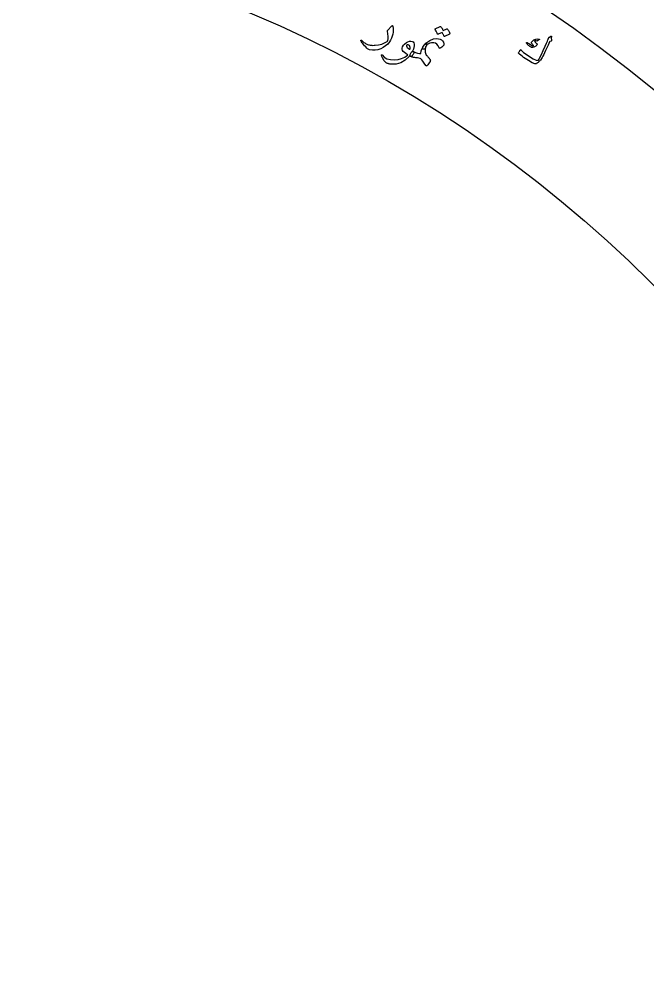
# Model space of a CAD drawing. Header units: millimetres. Extents: x -92 to 93, y -93 to 102.
# Drawn here: x 12.69 to 44.02, y 9.8 to 57.26 of the extents above; entities that cross this region are included whole.
import ezdxf

# ---------------------------------------------------------------- set-up
doc = ezdxf.new("R2010")
doc.units = ezdxf.units.MM
doc.layers.add('ENGRAVE', color=7, linetype='Continuous')
doc.layers.add('TEXT', color=5, linetype='Continuous')

msp = doc.modelspace()

# ---------------------------------------------------------------- linework, layer by layer
at = {"layer": 'ENGRAVE'}
for radius in [90.65, 90.65, 88.2219, 83.7125, 83.7125, 80.1513, 73.5375, 73.5375, 69.6525, 62.4375, 62.4375]:
    msp.add_circle((0, 0), radius, dxfattribs=at)
at = {"layer": 'TEXT'}
for points in [[(31.265, 56.9285), (31.2693, 56.9326), (31.2733, 56.9356), (31.2772, 56.9372), (31.2808, 56.9377), (31.289, 56.9341), (31.2965, 56.9255), (31.3036, 56.9118), (31.3101, 56.893), (31.3276, 56.8058), (31.333, 56.7131), (31.3262, 56.615), (31.3074, 56.5115), (31.2783, 56.405), (31.241, 56.3047), (31.1956, 56.2108), (31.142, 56.1232), (31.0524, 56.0184), (30.9499, 55.927), (30.8347, 55.8488), (30.7067, 55.7838), (30.5705, 55.736), (30.432, 55.7121), (30.291, 55.712), (30.1475, 55.7357), (30.1113, 55.7461), (30.0778, 55.7617), (30.0471, 55.7825), (30.0192, 55.8084), (29.9587, 55.8752), (29.9043, 55.9362), (29.8561, 55.9914), (29.8141, 56.0407), (29.7785, 56.0841), (29.7495, 56.1216), (29.7271, 56.1531), (29.7113, 56.1786), (29.7088, 56.1853), (29.7076, 56.1912), (29.7077, 56.1964), (29.7092, 56.201), (29.7126, 56.2061), (29.7168, 56.2103), (29.7218, 56.2136), (29.7277, 56.216), (29.734, 56.2169), (29.7404, 56.2155), (29.747, 56.2118), (29.7536, 56.2058), (29.7935, 56.1684), (29.8325, 56.1343), (29.8706, 56.1035), (29.9079, 56.076), (29.9446, 56.0516), (29.9812, 56.0302), (30.0176, 56.0117), (30.0538, 55.9961), (30.0913, 55.9832), (30.1316, 55.9725), (30.1746, 55.9641), (30.2204, 55.958), (30.2691, 55.9543), (30.3208, 55.9531), (30.3754, 55.9546), (30.433, 55.9586), (30.601, 55.9808), (30.7561, 56.0195), (30.8982, 56.075), (31.0274, 56.1473), (31.0368, 56.1537), (31.0448, 56.1627), (31.0516, 56.1742), (31.0571, 56.1881), (31.071, 56.2809), (31.0732, 56.3913), (31.0635, 56.5193), (31.0417, 56.6651), (31.0419, 56.6735), (31.043, 56.6804), (31.0451, 56.686), (31.0483, 56.69)], [(33.995, 56.778), (34.0005, 56.7793), (34.0065, 56.7784), (34.0131, 56.7754), (34.0203, 56.7702), (34.0414, 56.744), (34.061, 56.7174), (34.0792, 56.6902), (34.0959, 56.6626), (34.1112, 56.6342), (34.1251, 56.6048), (34.1377, 56.5743), (34.149, 56.5428), (34.1499, 56.5347), (34.1482, 56.5277), (34.144, 56.5218), (34.1371, 56.517), (33.8829, 56.3922), (33.8777, 56.3916), (33.8724, 56.3948), (33.8671, 56.4017), (33.8616, 56.4123), (33.8586, 56.4209), (33.8529, 56.4335), (33.8446, 56.4503), (33.8336, 56.4711), (33.8199, 56.4963), (33.8034, 56.5262), (33.784, 56.5607), (33.7618, 56.5998), (33.5631, 56.503), (33.5554, 56.5009), (33.5486, 56.5034), (33.5425, 56.5104), (33.5373, 56.5219), (33.5328, 56.5319), (33.5255, 56.5472), (33.5152, 56.5678), (33.5021, 56.5937), (33.4858, 56.6252), (33.4659, 56.6625), (33.4425, 56.7054), (33.4154, 56.7541), (33.4135, 56.7607), (33.4139, 56.7659), (33.4168, 56.7696), (33.4222, 56.7719), (33.6734, 56.8893), (33.6788, 56.8906), (33.6848, 56.8897), (33.6914, 56.8867), (33.6986, 56.8816), (33.7173, 56.8606), (33.7347, 56.8388), (33.7506, 56.8162), (33.7651, 56.7929), (33.7784, 56.769), (33.7904, 56.7446), (33.8012, 56.7198), (33.8109, 56.6946)], [(32.1194, 55.4031), (31.9273, 55.2163), (31.7143, 55.0898), (31.4805, 55.0233), (31.2256, 55.0165), (31.1925, 55.0198), (31.1604, 55.0242), (31.1293, 55.0295), (31.0992, 55.0358), (31.0704, 55.0432), (31.0431, 55.0517), (31.0174, 55.0614), (30.9931, 55.0722), (30.9405, 55.1129), (30.8814, 55.1861), (30.8159, 55.292), (30.7437, 55.4305), (30.7374, 55.4481), (30.736, 55.4626), (30.7394, 55.4739), (30.7476, 55.4821), (30.7582, 55.4861), (30.7685, 55.4848), (30.7785, 55.4784), (30.7883, 55.4667), (30.8852, 55.3615), (31.0181, 55.2873), (31.1874, 55.2439), (31.3934, 55.231), (31.5771, 55.2469), (31.7474, 55.2913), (31.9045, 55.3642), (32.0482, 55.466), (32.0505, 55.4712), (32.0513, 55.476), (32.0504, 55.4803), (32.048, 55.4842), (31.9585, 55.5431), (31.8858, 55.5993), (31.8299, 55.6529), (31.7909, 55.7041), (31.7703, 55.7605), (31.7718, 55.8213), (31.7956, 55.8867), (31.8416, 55.9565), (31.8486, 55.9652), (31.856, 55.974), (31.8639, 55.9827), (31.8722, 55.9913), (31.881, 56.0002), (31.8905, 56.0093), (31.9006, 56.0188), (31.9113, 56.0285), (31.9876, 56.0881), (32.0631, 56.1304), (32.1379, 56.1555), (32.212, 56.1634), (32.2775, 56.1534), (32.3264, 56.1248), (32.3588, 56.0776), (32.3745, 56.012), (32.3755, 55.9327), (32.3624, 55.8489), (32.3353, 55.7605), (32.2943, 55.6675), (32.2996, 55.6645), (32.3049, 55.6618), (32.3101, 55.6593), (32.3153, 55.6571), (32.3204, 55.6549), (32.3257, 55.6524), (32.3309, 55.6497), (32.3363, 55.6467), (32.3522, 55.6322), (32.3596, 55.6123), (32.3584, 55.587), (32.3486, 55.5562), (32.3336, 55.5248), (32.3155, 55.4948), (32.2941, 55.4662), (32.2696, 55.4391), (32.2451, 55.4168), (32.2243, 55.4029), (32.2069, 55.3974), (32.1931, 55.4002), (32.142, 55.4298), (32.1388, 55.4251), (32.134, 55.4191), (32.1275, 55.4117), (32.1194, 55.4031)], [(32.9635, 55.9185), (32.9436, 55.8773), (32.9294, 55.825), (32.9209, 55.7616), (32.918, 55.687), (32.9194, 55.658), (32.9221, 55.63), (32.9261, 55.6031), (32.9313, 55.5772), (32.9379, 55.5524), (32.9457, 55.5287), (32.9548, 55.5059), (32.9653, 55.4842), (32.9707, 55.4754), (32.9784, 55.465), (32.9884, 55.4531), (33.0006, 55.4396), (33.0149, 55.4243), (33.0313, 55.4071), (33.0497, 55.3881), (33.0701, 55.3671), (33.0863, 55.35), (33.1011, 55.3335), (33.1143, 55.3177), (33.1262, 55.3025), (33.1369, 55.2878), (33.1469, 55.2732), (33.156, 55.2589), (33.1644, 55.2449), (33.1768, 55.2203), (33.1812, 55.1955), (33.1777, 55.1704), (33.1663, 55.145), (33.1241, 55.0804), (33.0839, 55.0246), (33.0459, 54.9776), (33.01, 54.9393), (32.9938, 54.9252), (32.9792, 54.9212), (32.9661, 54.9273), (32.9545, 54.9434), (32.8771, 55.0711), (32.8105, 55.1689), (32.7549, 55.2368), (32.7105, 55.2747), (32.6652, 55.296), (32.6071, 55.3139), (32.5362, 55.3284), (32.4525, 55.3394), (32.4096, 55.344), (32.3697, 55.3494), (32.3327, 55.3555), (32.2986, 55.3623), (32.2673, 55.3702), (32.2389, 55.3794), (32.2132, 55.3899), (32.1904, 55.4017), (32.1773, 55.4143), (32.1702, 55.4334), (32.169, 55.459), (32.1739, 55.491), (32.1843, 55.5264), (32.1982, 55.5593), (32.2156, 55.5897), (32.2366, 55.6176), (32.2595, 55.6394), (32.2831, 55.6513), (32.3073, 55.6534), (32.332, 55.6456), (32.4416, 55.599), (32.5409, 55.5672), (32.6301, 55.5504), (32.7091, 55.5484), (32.7243, 55.6753), (32.7629, 55.7912), (32.8249, 55.896), (32.9105, 55.9897), (32.9799, 56.0323), (33.0118, 56.0346), (33.0064, 55.9967), (32.9635, 55.9185)], [(32.9357, 55.8404), (32.9193, 55.803), (32.8959, 55.7775), (32.8653, 55.7639), (32.8277, 55.7622), (32.7975, 55.7711), (32.7821, 55.7899), (32.7817, 55.8185), (32.7961, 55.857), (32.8316, 55.915), (32.8707, 55.9686), (32.9137, 56.0176), (32.9604, 56.0621), (33.1509, 56.1983), (33.3313, 56.2771), (33.5012, 56.2985), (33.6605, 56.2625), (33.7306, 56.2239), (33.7864, 56.1714), (33.8278, 56.1051), (33.8548, 56.0251), (33.8582, 55.9997), (33.8569, 55.978), (33.8509, 55.9601), (33.8403, 55.946), (33.7905, 55.9015), (33.7434, 55.8636), (33.6989, 55.8324), (33.657, 55.8077), (33.6429, 55.8037), (33.6311, 55.806), (33.6218, 55.8146), (33.6149, 55.8295), (33.5694, 55.9348), (33.5097, 56.0105), (33.4359, 56.0566), (33.3482, 56.0731), (33.2392, 56.0717), (33.1493, 56.0581), (33.0784, 56.0322), (33.0264, 55.9942), (32.9963, 55.9594), (32.9712, 55.9222), (32.951, 55.8825), (32.9357, 55.8404)], [(39.21, 56.384), (39.207, 56.3588), (39.2052, 56.3342), (39.2044, 56.3104), (39.2048, 56.2871), (39.2063, 56.2645), (39.2092, 56.2424), (39.2133, 56.2208), (39.2188, 56.1997), (39.2195, 56.1895), (39.2159, 56.1807), (39.2082, 56.1732), (39.1961, 56.1671), (39.129, 56.1376), (39.1221, 56.1341), (39.1166, 56.1309), (39.1126, 56.128), (39.1101, 56.1253), (39.0417, 55.9664), (38.9789, 55.8236), (38.9217, 55.6968), (38.87, 55.586), (38.824, 55.4913), (38.7835, 55.4129), (38.7487, 55.3509), (38.7195, 55.3051), (38.6608, 55.2212), (38.6407, 55.1957), (38.6193, 55.171), (38.5965, 55.147), (38.5723, 55.1239), (38.5467, 55.1016), (38.5195, 55.0802), (38.4908, 55.0597), (38.4605, 55.0402), (38.3808, 55.0355), (38.2484, 55.0867), (38.0631, 55.1935), (37.8244, 55.3553), (37.7517, 55.4087), (37.6858, 55.4599), (37.6265, 55.509), (37.5739, 55.5559), (37.5702, 55.5617), (37.5687, 55.5676), (37.5694, 55.5736), (37.5724, 55.5796), (37.5888, 55.6072), (37.6038, 55.6321), (37.6176, 55.6545), (37.6301, 55.6743), (37.6415, 55.6916), (37.6518, 55.7068), (37.6612, 55.7199), (37.6696, 55.7308), (37.6746, 55.7366), (37.6793, 55.7387), (37.6836, 55.7369), (37.6875, 55.7313), (37.7196, 55.6917), (37.7654, 55.6476), (37.8251, 55.5987), (37.8985, 55.545), (38.1224, 55.3917), (38.3045, 55.2817), (38.4451, 55.2154), (38.5444, 55.1931), (38.5807, 55.2453), (38.6362, 55.3474), (38.7109, 55.4995), (38.8046, 55.7017), (38.8968, 55.9052), (38.9658, 56.0597), (39.0117, 56.1649), (39.0347, 56.221), (39.0405, 56.2366), (39.046, 56.2513), (39.0511, 56.2649), (39.0558, 56.2775), (39.0601, 56.289), (39.0638, 56.2993), (39.067, 56.3083), (39.0697, 56.3161), (39.0766, 56.3325), (39.0856, 56.3465), (39.0968, 56.3579), (39.1101, 56.3669), (39.1886, 56.4091), (39.1944, 56.4116), (39.1993, 56.4124), (39.2035, 56.4116), (39.2068, 56.4092), (39.2094, 56.404), (39.2108, 56.3981), (39.211, 56.3914), (39.21, 56.384)], [(38.6124, 56.2688), (38.6154, 56.2661), (38.6173, 56.2629), (38.6182, 56.2591), (38.6181, 56.2547), (38.6169, 56.2516), (38.6151, 56.2486), (38.6128, 56.2456), (38.6098, 56.2427), (38.5107, 56.1765), (38.4999, 56.1703), (38.4903, 56.1664), (38.482, 56.1648), (38.475, 56.1655), (38.4489, 56.1743), (38.4248, 56.179), (38.4026, 56.1794), (38.3824, 56.1757), (38.3757, 56.1711), (38.3744, 56.1622), (38.3785, 56.149), (38.3879, 56.1315), (38.3953, 56.1215), (38.4032, 56.1115), (38.4116, 56.1015), (38.4204, 56.0914), (38.4299, 56.0813), (38.44, 56.0711), (38.4508, 56.0607), (38.4623, 56.0501), (38.4938, 56.0017), (38.4823, 55.9546), (38.4276, 55.909), (38.33, 55.8647), (38.2958, 55.8551), (38.2654, 55.8502), (38.2388, 55.8499), (38.216, 55.8542), (38.1941, 55.8634), (38.1663, 55.88), (38.1329, 55.9039), (38.0937, 55.9352), (38.0739, 55.9517), (38.0557, 55.968), (38.039, 55.9842), (38.0239, 56.0004), (38.01, 56.0161), (37.9972, 56.0311), (37.9855, 56.0453), (37.9749, 56.0589), (37.9696, 56.0692), (37.9673, 56.0785), (37.9677, 56.0869), (37.971, 56.0943), (37.9767, 56.1003), (37.9832, 56.103), (37.9906, 56.1022), (37.9989, 56.0981), (38.0242, 56.0833), (38.0526, 56.0661), (38.0841, 56.0464), (38.1188, 56.0243), (38.1833, 55.983), (38.2353, 55.953), (38.2747, 55.9344), (38.3016, 55.9273), (38.3058, 55.9274), (38.3092, 55.929), (38.3117, 55.9322), (38.3133, 55.937), (38.3135, 55.9405), (38.3123, 55.9447), (38.3095, 55.9495), (38.3054, 55.9551), (38.2634, 56.0015), (38.2464, 56.0219), (38.2337, 56.042), (38.2252, 56.0617), (38.2209, 56.081), (38.2198, 56.1011), (38.2231, 56.1187), (38.2308, 56.134), (38.2429, 56.1469), (38.3412, 56.2228), (38.4355, 56.2684), (38.5259, 56.2838), (38.6124, 56.2688)], [(32.1657, 55.7816), (32.166, 55.8477), (32.155, 55.9008), (32.133, 55.9408), (32.0998, 55.9677), (32.0746, 55.9745), (32.0499, 55.9765), (32.0255, 55.9737), (32.0017, 55.9662), (31.9921, 55.9604), (31.9861, 55.9516), (31.9839, 55.9398), (31.9853, 55.925), (31.9991, 55.8844), (32.0299, 55.8444), (32.0777, 55.805), (32.1424, 55.7662), (32.1499, 55.7636), (32.1563, 55.7654), (32.1616, 55.7714), (32.1657, 55.7816)]]:
    msp.add_lwpolyline(points, close=True, dxfattribs=at)

doc.saveas('drawing.dxf')
